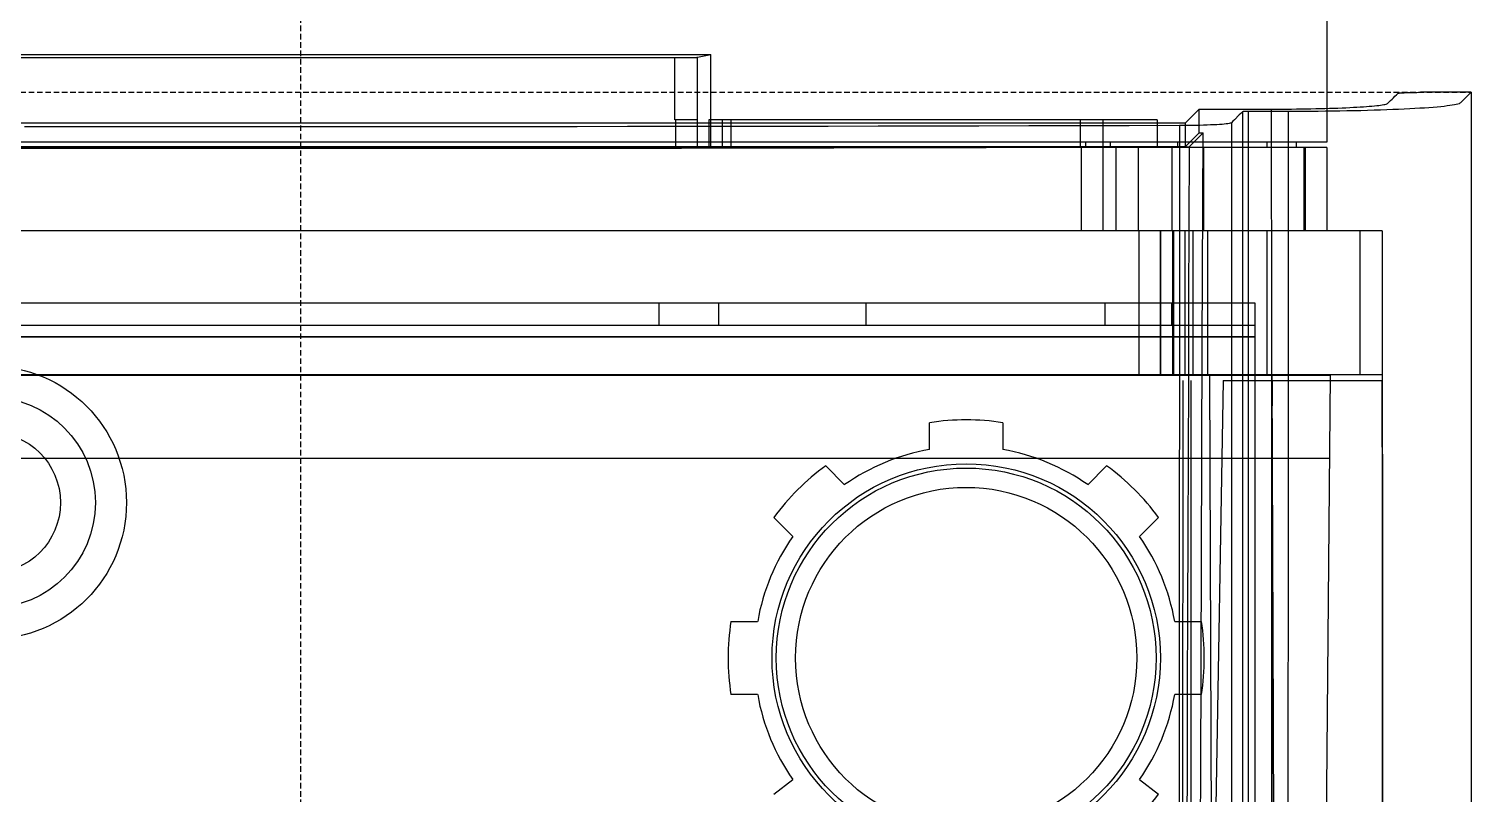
# Model space of a CAD drawing. Extents: x 0 to 211, y 0 to 232.
# Drawn here: x 81 to 211, y 78.7 to 147.7 of the extents above; entities that cross this region are included whole.
import ezdxf

# ---------------------------------------------------------------- set-up
doc = ezdxf.new("R2010")
doc.units = 0
doc.linetypes.add('DASHED', pattern=[0.75, 0.5, -0.25])
doc.layers.add('-15N-THT. THIẾT BỊ ĐÓNG MỞ', color=40, linetype='CONTINUOUS')

# ---------------------------------------------------------------- blocks, each defined once
blk = doc.blocks.new('06 - N - SC VSD CHIẾU TRÊN ATV630D15~D22N4')
at = {"layer": '-15N-THT. THIẾT BỊ ĐÓNG MỞ', "color": 6, "linetype": 'DASHED'}
for p, q in [((0, 0), (0, -232)), ((-105.5, -90), (105.5, -90))]:
    blk.add_line(p, q, dxfattribs=at)
at = {"layer": '-15N-THT. THIẾT BỊ ĐÓNG MỞ'}
for p, q in [((92.49, 0), (92.49, -94.5)), ((-36.99, -86.62), (36.99, -86.62)), ((-33.75, -86.89), (33.72, -86.89)), ((33.72, -92.5), (33.72, -86.89)), ((33.72, -86.89), (33.88, -86.89)), ((33.88, -86.89), (34.02, -86.89)), ((34.02, -86.89), (34.17, -86.89)), ((34.17, -86.89), (34.33, -86.89)), ((34.33, -86.89), (34.48, -86.89)), ((34.48, -86.89), (34.63, -86.89)), ((34.63, -86.89), (34.77, -86.89)), ((34.77, -86.89), (34.91, -86.89)), ((34.91, -86.89), (35.04, -86.89)), ((35.04, -86.89), (35.16, -86.88)), ((35.16, -86.88), (35.27, -86.88)), ((35.27, -86.88), (35.37, -86.88)), ((35.37, -86.88), (35.46, -86.88)), ((35.46, -86.88), (35.54, -86.87)), ((35.54, -86.87), (35.61, -86.87)), ((35.61, -86.87), (35.67, -86.87)), ((35.67, -86.87), (35.71, -86.87)), ((35.71, -86.87), (35.75, -86.86)), ((35.75, -86.86), (35.77, -86.86)), ((35.77, -86.86), (36.99, -86.62)), ((35.77, -92.5), (35.77, -86.86)), ((36.99, -95), (36.99, -86.62)), ((97.99, -91.01), (98.11, -90.88)), ((98.11, -90.88), (98.24, -90.76)), ((98.24, -90.76), (98.37, -90.63)), ((98.37, -90.63), (98.5, -90.5)), ((98.5, -90.5), (98.63, -90.37)), ((98.63, -90.37), (98.76, -90.24)), ((98.76, -90.24), (98.88, -90.12)), ((98.88, -90.12), (98.9, -90.11)), ((98.9, -90.11), (98.93, -90.1)), ((98.93, -90.1), (98.97, -90.09)), ((98.97, -90.09), (99.02, -90.08)), ((99.02, -90.08), (99.08, -90.07)), ((99.08, -90.07), (99.16, -90.07)), ((99.16, -90.07), (99.25, -90.06)), ((99.25, -90.06), (99.35, -90.05)), ((99.35, -90.05), (99.46, -90.05)), ((99.46, -90.05), (99.58, -90.04)), ((99.58, -90.04), (99.7, -90.04)), ((99.7, -90.04), (99.84, -90.03)), ((99.84, -90.03), (99.98, -90.03)), ((99.98, -90.03), (100.12, -90.02)), ((100.12, -90.02), (100.28, -90.02)), ((100.28, -90.02), (100.43, -90.02)), ((100.43, -90.02), (100.59, -90.02)), ((100.59, -90.02), (100.75, -90.01)), ((100.75, -90.01), (100.92, -90.01)), ((105.5, -90.01), (100.92, -90.01)), ((104.53, -90.98), (104.48, -91.01)), ((105.5, -90.01), (104.53, -90.98)), ((105.5, -90.01), (105.5, -232)), ((80.99, -91.53), (79.72, -92.8)), ((80.99, -91.84), (80.99, -91.53)), ((80.99, -91.53), (87.49, -91.53)), ((80.99, -92.14), (80.99, -91.84)), ((80.99, -92.44), (80.99, -92.14)), ((84.6, -92.06), (84.17, -92.49)), ((84.74, -91.92), (84.6, -92.06)), ((84.88, -91.78), (84.74, -91.92)), ((84.89, -91.77), (84.88, -91.78)), ((84.88, -91.78), (84.88, -111.6)), ((84.91, -91.77), (84.89, -91.77)), ((84.89, -91.77), (84.89, -91.77)), ((84.92, -91.77), (84.91, -91.77)), ((84.94, -91.77), (84.92, -91.77)), ((84.95, -91.76), (84.94, -91.77)), ((84.98, -91.76), (84.95, -91.76)), ((85, -91.76), (84.98, -91.76)), ((85.03, -91.76), (85, -91.76)), ((85.06, -91.76), (85.03, -91.76)), ((85.09, -91.76), (85.06, -91.76)), ((85.12, -91.75), (85.09, -91.76)), ((85.16, -91.75), (85.12, -91.75)), ((85.2, -91.75), (85.16, -91.75)), ((85.24, -91.75), (85.2, -91.75)), ((85.28, -91.75), (85.24, -91.75)), ((85.32, -91.75), (85.28, -91.75)), ((85.36, -91.75), (85.32, -91.75)), ((85.4, -91.75), (85.36, -91.75)), ((89.02, -91.75), (85.4, -91.75)), ((85.4, -91.75), (85.4, -111.59)), ((87.49, -91.53), (87.5, -111.43)), ((87.49, -91.53), (87.94, -91.53)), ((87.94, -91.53), (88.4, -91.53)), ((88.4, -91.53), (88.85, -91.53)), ((88.85, -91.53), (89.3, -91.53)), ((89.02, -91.75), (89.01, -111.59)), ((89.69, -91.75), (89.02, -91.75)), ((89.3, -91.53), (89.75, -91.52)), ((90.37, -91.75), (89.69, -91.75)), ((89.75, -91.52), (90.19, -91.52)), ((90.19, -91.52), (90.63, -91.51)), ((91.04, -91.74), (90.37, -91.75)), ((90.63, -91.51), (91.06, -91.5)), ((91.7, -91.74), (91.04, -91.74)), ((91.06, -91.5), (91.49, -91.49)), ((91.49, -91.49), (91.91, -91.48)), ((92.36, -91.73), (91.7, -91.74)), ((91.91, -91.48), (92.32, -91.47)), ((92.32, -91.47), (92.72, -91.46)), ((93.02, -91.72), (92.36, -91.73)), ((92.72, -91.46), (93.11, -91.45)), ((93.67, -91.71), (93.02, -91.72)), ((93.11, -91.45), (93.49, -91.44)), ((93.49, -91.44), (93.86, -91.42)), ((94.3, -91.7), (93.67, -91.71)), ((93.86, -91.42), (94.21, -91.41)), ((94.21, -91.41), (94.56, -91.39)), ((94.93, -91.69), (94.3, -91.7)), ((94.56, -91.39), (94.89, -91.37)), ((94.89, -91.37), (95.2, -91.36)), ((95.55, -91.68), (94.93, -91.69)), ((95.2, -91.36), (95.51, -91.34)), ((95.51, -91.34), (95.79, -91.32)), ((96.16, -91.66), (95.55, -91.68)), ((95.79, -91.32), (96.07, -91.3)), ((96.07, -91.3), (96.32, -91.28)), ((96.75, -91.64), (96.16, -91.66)), ((96.32, -91.28), (96.56, -91.26)), ((96.56, -91.26), (96.78, -91.24)), ((97.32, -91.62), (96.75, -91.64)), ((96.78, -91.24), (96.99, -91.22)), ((96.99, -91.22), (97.17, -91.2)), ((97.17, -91.2), (97.34, -91.18)), ((97.89, -91.6), (97.32, -91.62)), ((97.34, -91.18), (97.49, -91.15)), ((97.49, -91.15), (97.62, -91.13)), ((97.62, -91.13), (97.73, -91.11)), ((97.73, -91.11), (97.83, -91.08)), ((97.83, -91.08), (97.9, -91.06)), ((98.43, -91.58), (97.89, -91.6)), ((97.9, -91.06), (97.95, -91.04)), ((97.95, -91.04), (97.99, -91.01)), ((98.96, -91.56), (98.43, -91.58)), ((99.47, -91.54), (98.96, -91.56)), ((99.96, -91.51), (99.47, -91.54)), ((100.42, -91.49), (99.96, -91.51)), ((100.87, -91.46), (100.42, -91.49)), ((101.3, -91.44), (100.87, -91.46)), ((101.7, -91.41), (101.3, -91.44)), ((102.07, -91.38), (101.7, -91.41)), ((102.43, -91.35), (102.07, -91.38)), ((102.76, -91.32), (102.43, -91.35)), ((103.06, -91.29), (102.76, -91.32)), ((103.33, -91.25), (103.06, -91.29)), ((103.58, -91.22), (103.33, -91.25)), ((103.8, -91.19), (103.58, -91.22)), ((104, -91.15), (103.8, -91.19)), ((104.16, -91.12), (104, -91.15)), ((104.3, -91.08), (104.16, -91.12)), ((104.41, -91.05), (104.3, -91.08)), ((104.48, -91.01), (104.41, -91.05)), ((79.72, -92.8), (-79.72, -92.8)), ((-20.35, -93.12), (-24.88, -93.12)), ((-15.82, -93.12), (-20.35, -93.12)), ((-11.29, -93.13), (-15.82, -93.12)), ((-6.76, -93.13), (-11.29, -93.13)), ((-2.24, -93.13), (-6.76, -93.13)), ((2.29, -93.13), (-2.24, -93.13)), ((6.82, -93.13), (2.29, -93.13)), ((11.35, -93.13), (6.82, -93.13)), ((15.88, -93.12), (11.35, -93.13)), ((20.4, -93.12), (15.88, -93.12)), ((24.93, -93.12), (20.4, -93.12)), ((29.46, -93.11), (24.93, -93.12)), ((33.96, -93.11), (29.46, -93.11)), ((35.77, -92.5), (33.72, -92.5)), ((33.81, -95), (33.81, -92.5)), ((38.49, -93.1), (33.96, -93.11)), ((35.76, -95), (35.76, -92.5)), ((77.21, -92.5), (36.81, -92.5)), ((36.81, -92.5), (36.81, -95)), ((36.82, -95), (36.82, -92.5)), ((38.02, -95), (38.02, -92.5)), ((43.01, -93.1), (38.49, -93.1)), ((38.8, -95), (38.8, -92.5)), ((47.54, -93.09), (43.01, -93.1)), ((52.07, -93.08), (47.54, -93.09)), ((56.59, -93.07), (52.07, -93.08)), ((61.12, -93.06), (56.59, -93.07)), ((65.64, -93.05), (61.12, -93.06)), ((70.16, -93.04), (65.64, -93.05)), ((74.69, -93.03), (70.16, -93.04)), ((70.29, -95), (70.29, -92.5)), ((72.31, -92.5), (72.31, -102.5)), ((79.21, -93.02), (74.69, -93.03)), ((77.21, -92.5), (77.21, -95)), ((79.21, -93.02), (79.2, -112.49)), ((79.59, -93.02), (79.21, -93.02)), ((79.96, -93.01), (79.59, -93.02)), ((79.72, -92.8), (79.72, -94.92)), ((80.33, -93.01), (79.96, -93.01)), ((80.7, -93), (80.33, -93.01)), ((81.05, -93), (80.7, -93)), ((80.98, -92.75), (80.99, -92.44)), ((80.98, -93.35), (80.98, -92.75)), ((80.98, -93.66), (80.98, -93.35)), ((81.39, -92.99), (81.05, -93)), ((81.71, -92.98), (81.39, -92.99)), ((82.02, -92.96), (81.71, -92.98)), ((82.31, -92.95), (82.02, -92.96)), ((82.58, -92.94), (82.31, -92.95)), ((82.83, -92.92), (82.58, -92.94)), ((83.05, -92.91), (82.83, -92.92)), ((83.25, -92.89), (83.05, -92.91)), ((83.43, -92.87), (83.25, -92.89)), ((83.57, -92.85), (83.43, -92.87)), ((83.69, -92.83), (83.57, -92.85)), ((83.79, -92.81), (83.69, -92.83)), ((83.85, -92.79), (83.79, -92.81)), ((83.89, -92.77), (83.85, -92.79)), ((84.03, -92.63), (83.89, -92.77)), ((83.89, -92.77), (83.89, -112.32)), ((84.17, -92.49), (84.03, -92.63)), ((92.49, -94.5), (-92.49, -94.5)), ((70.73, -94.5), (70.73, -95)), ((72.98, -94.5), (72.98, -94.5)), ((72.98, -94.5), (72.98, -95)), ((75.49, -94.5), (75.49, -94.5)), ((79.04, -94.5), (79.04, -95)), ((80.98, -93.66), (79.72, -94.92)), ((80.09, -94.93), (80.27, -94.74)), ((80.27, -94.74), (80.45, -94.56)), ((80.45, -94.56), (80.63, -94.38)), ((80.63, -94.38), (80.82, -94.2)), ((80.82, -94.2), (81, -94.02)), ((80.98, -93.66), (81.36, -93.66)), ((81, -94.02), (81.18, -93.84)), ((81.18, -93.84), (81.36, -93.66)), ((81.27, -112.86), (81.36, -93.66)), ((87.1, -94.5), (87.1, -95)), ((89.73, -94.5), (89.73, -95)), ((89.73, -94.5), (89.73, -94.5)), ((92.49, -94.5), (92.49, -94.5)), ((92.49, -95), (-92.49, -95)), ((79.72, -94.92), (-79.72, -94.92)), ((-25.18, -95.05), (-20.6, -95.05)), ((-20.6, -95.05), (-16.02, -95.06)), ((-16.02, -95.06), (-11.44, -95.06)), ((-11.44, -95.06), (-6.86, -95.06)), ((-6.86, -95.06), (-2.28, -95.06)), ((-2.28, -95.06), (2.3, -95.06)), ((2.3, -95.06), (6.88, -95.06)), ((6.88, -95.06), (11.46, -95.06)), ((11.46, -95.06), (16.04, -95.06)), ((16.04, -95.06), (20.62, -95.05)), ((20.62, -95.05), (25.2, -95.05)), ((25.2, -95.05), (29.78, -95.04)), ((29.78, -95.04), (34.34, -95.04)), ((34.34, -95.04), (38.91, -95.03)), ((38.91, -95.03), (43.49, -95.02)), ((43.49, -95.02), (48.07, -95.01)), ((48.07, -95.01), (52.65, -95)), ((52.65, -95), (57.22, -94.99)), ((57.22, -94.99), (61.8, -94.98)), ((61.8, -94.98), (66.37, -94.97)), ((66.37, -94.97), (70.94, -94.95)), ((70.34, -95), (70.34, -102.5)), ((70.94, -94.95), (75.52, -94.94)), ((72.98, -95), (72.98, -95)), ((73.48, -95), (73.48, -102.5)), ((75.49, -95), (75.49, -95)), ((75.49, -95), (75.49, -102.5)), ((75.52, -94.94), (80.09, -94.93)), ((78.52, -95), (78.52, -102.5)), ((80.09, -94.93), (80.06, -101.91)), ((81.39, -95), (81.39, -102.5)), ((89.73, -95), (89.73, -95)), ((90.41, -95), (90.41, -102.5)), ((90.53, -95), (90.53, -102.5)), ((92.49, -95), (92.49, -102.5)), ((92.49, -95), (92.49, -95)), ((97.49, -102.5), (-97.49, -102.5)), ((75.49, -102.5), (75.49, -102.5)), ((75.56, -102.5), (75.56, -115.49)), ((77.48, -102.5), (77.48, -115.49)), ((77.49, -102.5), (77.49, -115.49)), ((78.59, -102.5), (78.59, -115.49)), ((78.66, -102.5), (78.66, -115.49)), ((79.7, -102.5), (79.7, -115.49)), ((80.06, -101.91), (80.04, -108.88)), ((80.42, -102.5), (80.42, -115.49)), ((81.75, -102.5), (81.75, -115.49)), ((87.09, -102.5), (87.09, -115.49)), ((92.49, -102.5), (92.49, -102.5)), ((95.48, -102.5), (95.48, -115.48)), ((97.49, -102.5), (97.49, -102.5)), ((97.49, -102.5), (97.49, -224.61)), ((-85.99, -109), (85.99, -109)), ((32.31, -111), (32.31, -109)), ((37.69, -111), (37.69, -109)), ((50.99, -109), (50.99, -109)), ((50.99, -111), (50.99, -109)), ((72.49, -109), (72.49, -109)), ((72.49, -109), (72.49, -111)), ((78.49, -109), (78.49, -109)), ((78.49, -109), (78.49, -111)), ((80.04, -108.88), (80.02, -115.86)), ((85.99, -109), (85.99, -204.61)), ((85.99, -109), (85.99, -109)), ((-85.99, -111), (85.99, -111)), ((50.99, -111), (50.99, -111)), ((72.49, -111), (72.49, -111)), ((78.49, -111), (78.49, -111)), ((84.88, -111.6), (84.88, -131.43)), ((85.4, -111.59), (85.4, -131.42)), ((85.99, -111), (85.99, -111)), ((87.5, -111.43), (87.51, -131.33)), ((89.01, -111.59), (89, -131.42)), ((-85.99, -112.03), (85.99, -112.03)), ((-85.99, -112.04), (85.99, -112.04)), ((79.2, -112.49), (79.19, -131.97)), ((81.2, -132.06), (81.27, -112.86)), ((83.89, -112.32), (83.89, -131.86)), ((97.49, -115.49), (-97.49, -115.49)), ((-92.78, -115.5), (92.78, -115.5)), ((75.39, -115.49), (75.39, -115.5)), ((77.48, -115.49), (77.48, -115.5)), ((77.49, -115.49), (77.49, -115.5)), ((78.5, -115.49), (78.5, -115.5)), ((81.91, -115.49), (82.33, -224.61)), ((87.54, -115.49), (87.6, -131.13)), ((92.78, -115.48), (92.41, -157.11)), ((92.78, -115.48), (92.78, -115.48)), ((97.49, -115.48), (92.78, -115.48)), ((92.78, -115.5), (92.78, -115.5)), ((97.49, -115.48), (97.49, -115.48)), ((97.49, -115.49), (97.49, -115.49)), ((79.5, -199.26), (79.54, -116)), ((80.02, -115.86), (79.99, -122.84)), ((80.24, -199.93), (80.28, -116)), ((83.15, -116), (81.75, -195.85)), ((83.15, -116), (97.49, -116)), ((83.15, -116), (83.15, -116)), ((87.56, -116), (87.55, -120.6)), ((97.5, -128.05), (97.49, -116)), ((97.49, -116), (97.49, -116)), ((97.49, -116), (97.49, -120.41)), ((59.99, -119.54), (59.99, -119.54)), ((56.69, -122.21), (56.69, -119.8)), ((56.69, -119.8), (56.69, -119.8)), ((63.29, -119.8), (63.29, -122.21)), ((63.29, -119.8), (63.29, -119.8)), ((87.55, -120.6), (87.54, -125.2)), ((97.49, -120.41), (97.5, -124.82)), ((-92.71, -123), (92.71, -123)), ((56.69, -122.21), (56.69, -122.21)), ((63.29, -122.21), (63.29, -122.21)), ((79.99, -122.84), (79.97, -129.82)), ((92.71, -123), (92.71, -123)), ((47.33, -123.67), (49.03, -125.38)), ((47.33, -123.67), (47.33, -123.67)), ((59.99, -123.88), (59.99, -123.88)), ((70.94, -125.38), (72.64, -123.67)), ((72.64, -123.67), (72.64, -123.67)), ((49.03, -125.38), (49.03, -125.38)), ((59.99, -125.62), (59.99, -125.62)), ((70.94, -125.38), (70.94, -125.38)), ((87.54, -125.2), (87.54, -129.81)), ((97.5, -124.82), (97.5, -129.23)), ((-21.64, -127), (-21.64, -127)), ((-18.49, -127), (-18.49, -127)), ((-15.69, -127), (-15.69, -127)), ((44.36, -130.05), (42.66, -128.34)), ((42.66, -128.34), (42.66, -128.34)), ((77.31, -128.34), (75.61, -130.05)), ((77.31, -128.34), (77.31, -128.34)), ((97.5, -140.1), (97.5, -128.05)), ((79.97, -129.82), (79.95, -136.8)), ((87.54, -129.81), (87.53, -134.41)), ((97.5, -129.23), (97.51, -133.64)), ((44.36, -130.05), (44.36, -130.05)), ((75.61, -130.05), (75.61, -130.05)), ((87.6, -131.13), (87.66, -146.78)), ((79.19, -131.97), (79.18, -151.46)), ((81.13, -151.26), (81.2, -132.06)), ((83.89, -131.86), (83.89, -151.42)), ((84.88, -131.43), (84.88, -151.28)), ((85.4, -131.42), (85.4, -151.27)), ((87.51, -131.33), (87.53, -151.24)), ((89, -131.42), (88.99, -151.27)), ((97.51, -133.64), (97.51, -138.05)), ((87.53, -134.41), (87.52, -139.01)), ((38.79, -137.7), (41.19, -137.7)), ((38.79, -137.7), (38.79, -137.7)), ((41.19, -137.7), (41.19, -137.7)), ((78.78, -137.7), (81.19, -137.7)), ((78.78, -137.7), (78.78, -137.7)), ((79.95, -136.8), (79.92, -143.78)), ((81.19, -137.7), (81.19, -137.7)), ((87.52, -139.01), (87.51, -143.61)), ((97.51, -138.05), (97.51, -142.46)), ((97.5, -152.16), (97.5, -140.1)), ((42.49, -141), (42.49, -141)), ((44.61, -141), (44.61, -141)), ((75.37, -141), (75.37, -141)), ((77.49, -141), (77.49, -141)), ((97.51, -142.46), (97.51, -146.87)), ((79.92, -143.78), (79.9, -150.75)), ((87.51, -143.61), (87.5, -148.21)), ((41.19, -144.3), (38.79, -144.3)), ((38.79, -144.3), (38.79, -144.3)), ((41.19, -144.3), (41.19, -144.3)), ((81.19, -144.3), (78.78, -144.3)), ((78.78, -144.3), (78.78, -144.3)), ((81.19, -144.3), (81.19, -144.3)), ((87.66, -146.78), (87.83, -193.33)), ((97.51, -146.87), (97.5, -151.28)), ((87.5, -148.21), (87.5, -152.82)), ((79.9, -150.75), (79.87, -157.34)), ((42.66, -153.27), (44.36, -151.95)), ((44.36, -151.95), (44.36, -151.95)), ((75.61, -151.95), (77.31, -153.27)), ((75.61, -151.95), (75.61, -151.95)), ((79.18, -151.46), (79.17, -170.56)), ((81.08, -170.08), (81.13, -151.26)), ((83.89, -151.42), (83.89, -170.6)), ((84.88, -151.28), (84.88, -170.74)), ((85.4, -151.27), (85.4, -170.74)), ((87.53, -151.24), (87.54, -170.78)), ((88.99, -151.27), (88.99, -170.74)), ((97.5, -151.28), (97.5, -155.31)), ((42.66, -153.27), (42.66, -153.27)), ((77.31, -153.27), (77.31, -153.27)), ((87.5, -152.82), (87.49, -157.03)), ((97.49, -163.82), (97.5, -152.16))]:
    blk.add_line(p, q, dxfattribs=at)
for centre, radius in [((-27.99, -127), 12.3), ((-27.99, -127), 9.5), ((-27.99, -127), 6.35), ((59.99, -141), 17.5), ((59.99, -141), 17.12), ((59.99, -141), 15.38)]:
    blk.add_circle(centre, radius, dxfattribs=at)
for centre, radius, start, end in [((59.99, -141), 21.46, 81.1475, 98.8525), ((59.99, -141), 19.08, 99.9649, 125.0351), ((59.99, -141), 19.08, 54.9649, 80.0351), ((59.99, -141), 21.46, 126.1475, 143.8525), ((59.99, -141), 21.46, 36.1474, 53.8525), ((59.99, -141), 19.08, 144.9649, 170.0351), ((59.99, -141), 19.08, 9.9649, 35.0351), ((59.99, -141), 21.46, 171.1475, 188.8525), ((59.99, -141), 21.46, 351.1475, 8.8525), ((59.99, -141), 19.08, 189.9649, 215.0351), ((59.99, -141), 19.08, 324.9649, 350.0351), ((59.99, -140.61), 21.46, 306.1475, 323.8526)]:
    blk.add_arc(centre, radius, start, end, dxfattribs=at)

msp = doc.modelspace()

# ---------------------------------------------------------------- block references
msp.add_blockref('06 - N - SC VSD CHIẾU TRÊN ATV630D15~D22N4', (105.5, 232))

doc.saveas('drawing.dxf')
